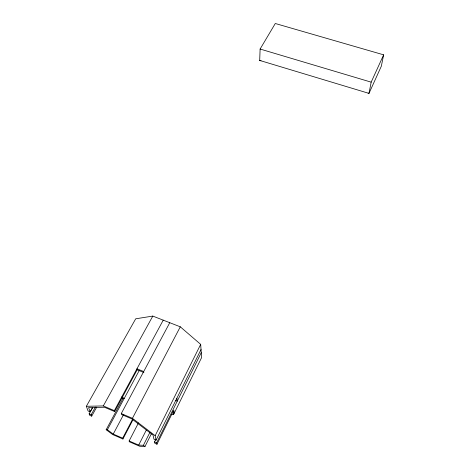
<?xml version="1.0" encoding="UTF-8"?>
<svg xmlns="http://www.w3.org/2000/svg" width="470" height="470" viewBox="0 0 470 470"><rect width="100%" height="100%" fill="white"/><g stroke="black" fill="none" stroke-linecap="round" stroke-linejoin="round"><path stroke-width="0.7" d="M259.693 60.424L260.116 49.039L275.291 23.5L383.643 54.837L381.34 66.176L368.991 93.389L259.693 60.424L261.026 60.812M383.643 54.837L371.171 82.15L368.991 93.389L368.139 93.119M171.509 414.475L173.6 414.464L201.595 357.623L200.684 344.369L180.292 326.815L152.809 316.081L135.701 318.801L86.357 406.291L88.084 410.968L90.146 411.849L92.637 407.384M155.494 439.944L154.524 441.894L154.818 443.257L156.962 444.25L156.657 442.805L201.254 352.664M156.962 444.25L173.794 410.175L174.241 413.165M169.764 322.702L121.278 413.571L121.548 414.505L131.776 418.858L153.055 435.12L153.937 439.186L156.087 440.102L201.037 349.515M156.087 440.102L155.153 435.69L200.684 344.369M138.462 422.912L129.133 440.972L129.368 441.782L139.737 446.271L144.995 446.5L151.546 433.457M129.133 440.972L138.685 445.102L143.397 445.302L149.971 432.253M138.685 445.102L146.276 430.138M121.918 396.745L124.18 398.501L122.952 398.542L106.161 429.721L112.665 434.556L122.929 438.998L132.969 419.757M155.153 435.69L132.44 418.312L180.292 326.815M122.929 438.998L122.682 438.181L132.752 418.911M122.682 438.181L113.229 434.092L123.516 414.74M106.161 429.721L107.383 429.745L139.379 370.231M90.146 411.849L88.577 407.566L104.516 407.267L114.639 411.567L114.351 410.627L163.231 320.146M114.639 411.567L137.187 369.784L136.964 368.768L143.708 371.529M86.357 406.291L103.312 405.933L152.809 316.081M96.708 407.155L91.715 416.144L91.186 414.704L95.428 407.09M91.715 416.144L89.676 415.269L89.141 413.823L92.684 407.49M260.116 49.039L371.171 82.15M137.187 369.784L143.914 372.534M175.704 400.511L177.261 401.151L176.861 398.231M103.312 405.933L114.351 410.627M121.278 413.571L132.44 418.312M89.141 413.823L91.186 414.704M154.524 441.894L156.657 442.805M107.383 429.745L113.229 434.092M143.397 445.302L144.995 446.5M121.812 397.661L122.952 398.542M173.148 411.479L173.6 414.464"/></g></svg>
